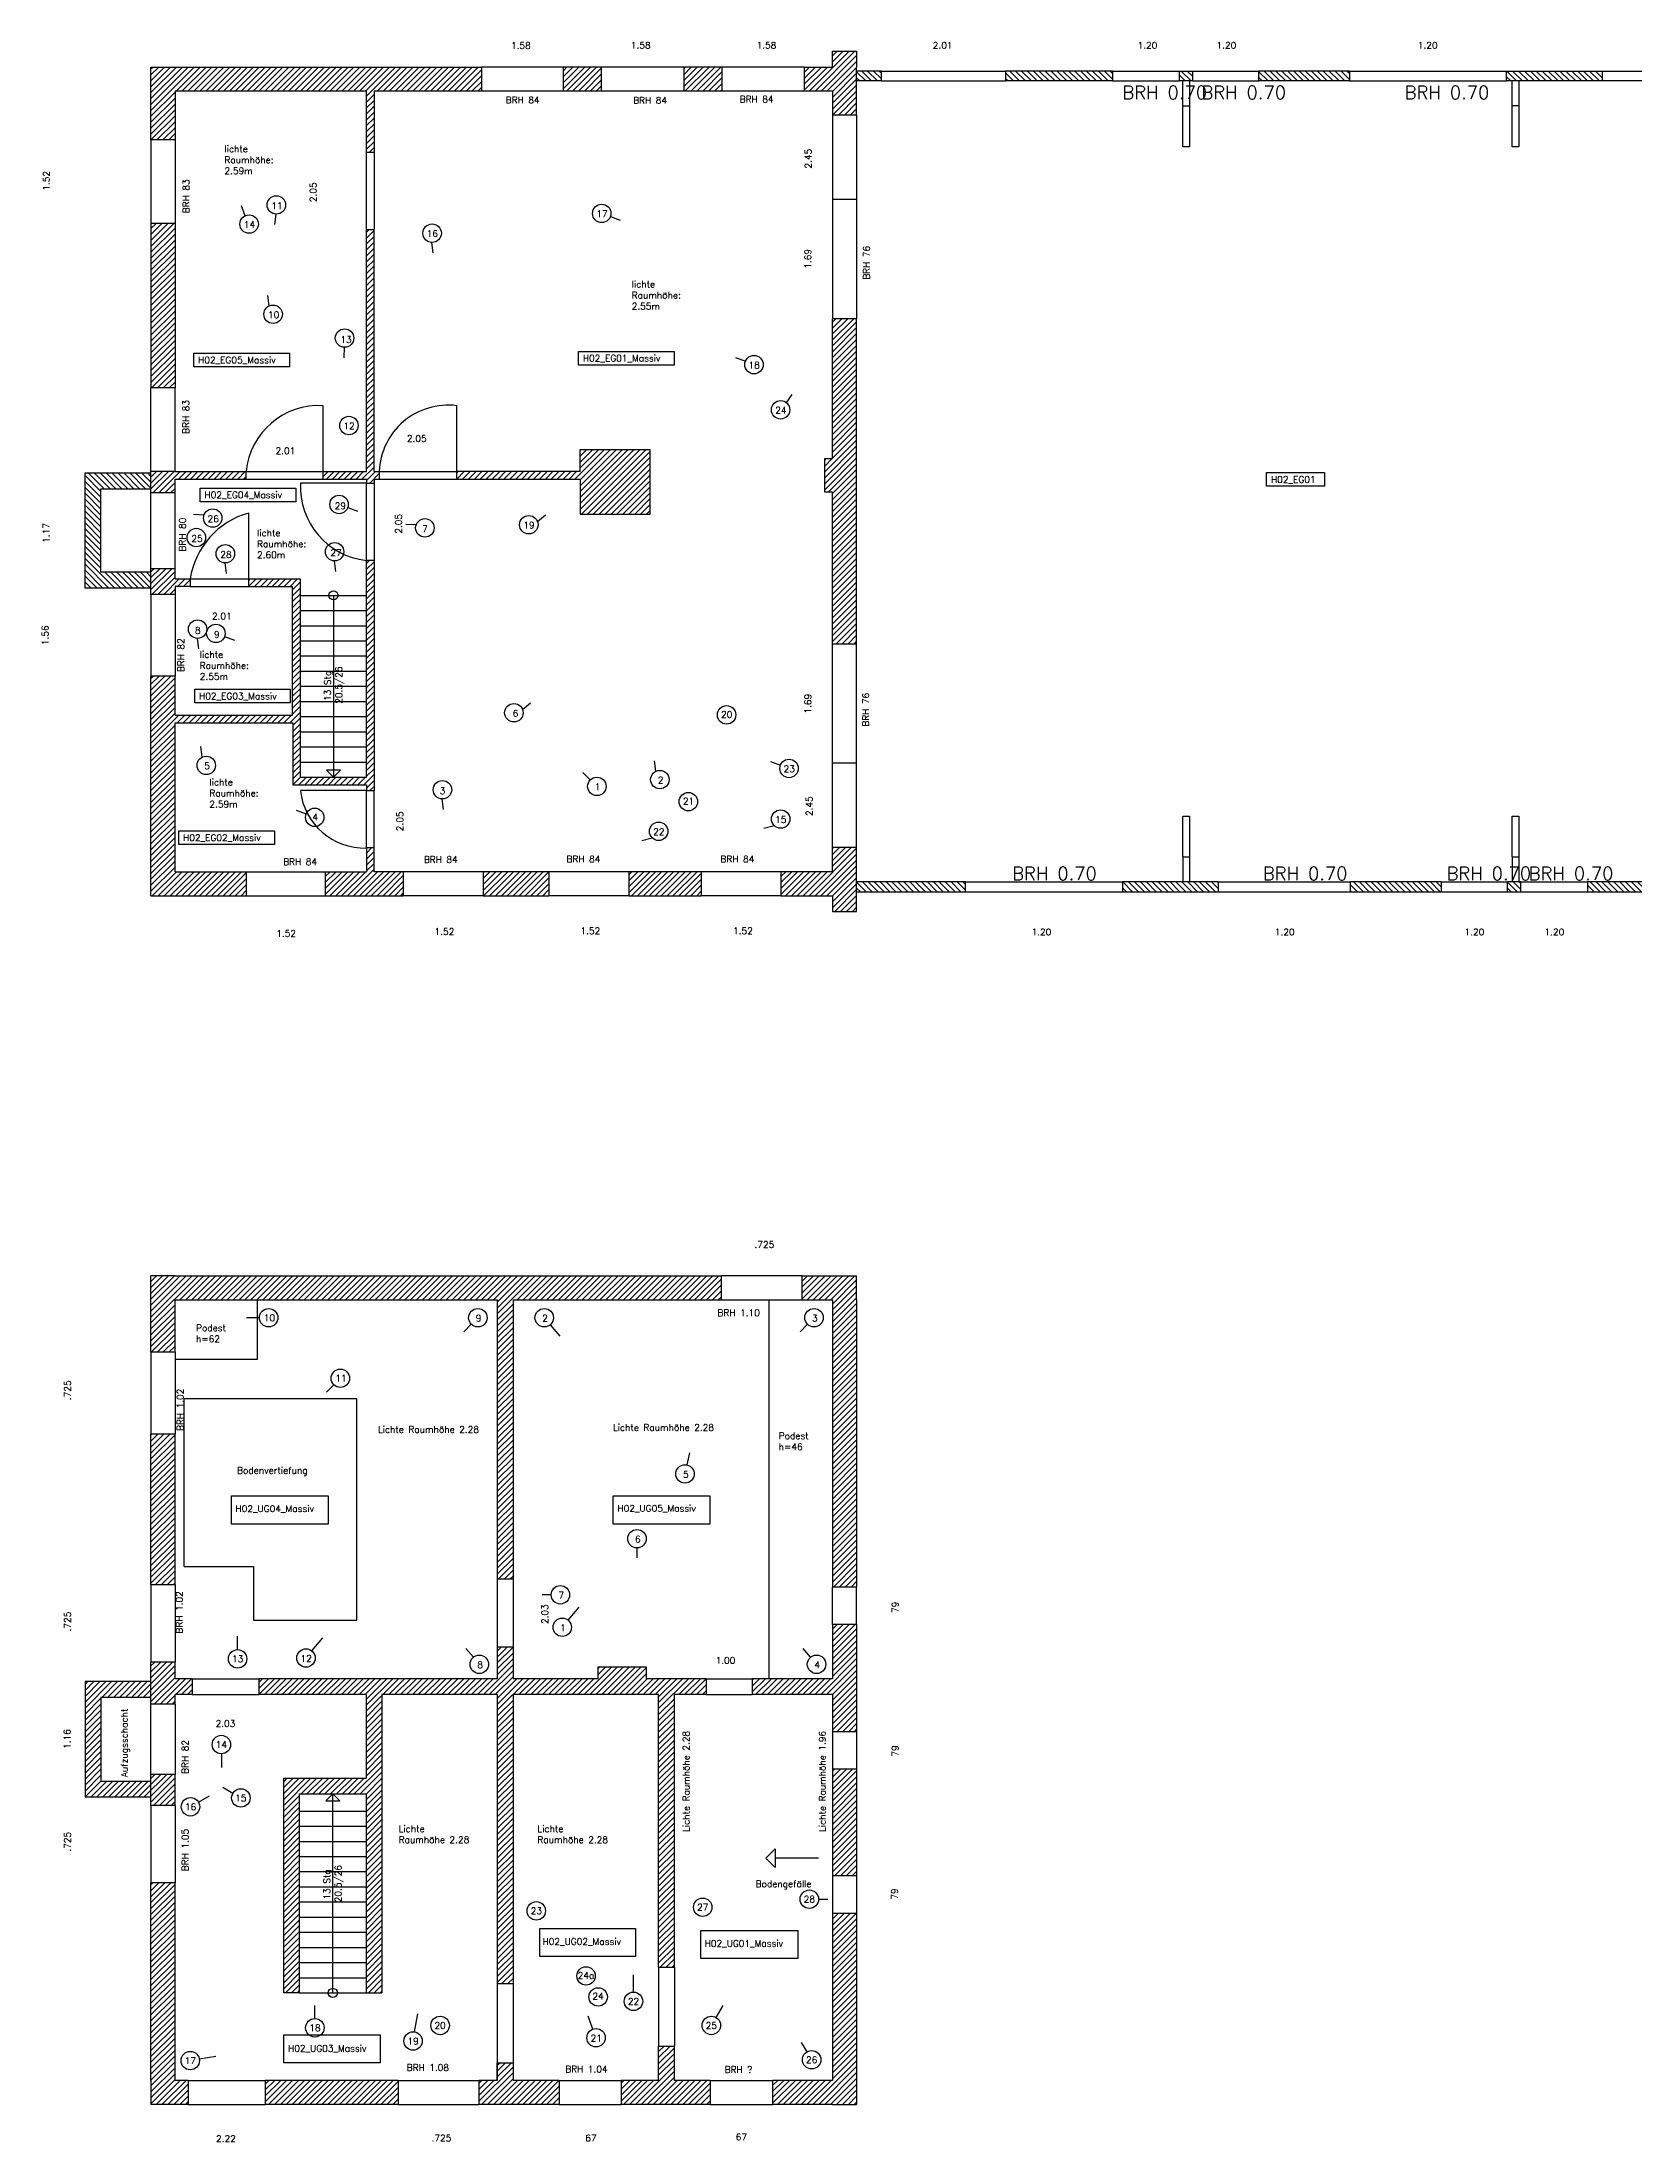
# Model space of a CAD drawing. Header units: metres. Extents: x 12.5 to 65.4, y 25.6 to 72.3.
# Drawn here: x 12.55 to 36.74, y 40.38 to 72.26 of the extents above; entities that cross this region are included whole.
import ezdxf

# ---------------------------------------------------------------- set-up
doc = ezdxf.new("R2010")
doc.units = ezdxf.units.M
doc.header["$LTSCALE"] = 0.0125
for name, color, linetype in [('A_Bemassung', 146, 'Continuous'), ('A_Beschriftung', 4, 'Continuous'), ('A_Foto', 255, 'Continuous'), ('A_Raumnummer', 252, 'Continuous'), ('Ansichtskanten', 5, 'Continuous'), ('Schnittkanten', 1, 'Continuous'), ('Schraffur', 5, 'Continuous')]:
    doc.layers.add(name, color=color, linetype=linetype)
doc.styles.add('Romans 2.0 mm', font='romans.shx', dxfattribs={"height": 2})

msp = doc.modelspace()

# ---------------------------------------------------------------- hatches: boundary and pattern name
at = {"layer": 'Schraffur'}
h = msp.add_hatch(dxfattribs=at)
h.set_pattern_fill('ANSI31', color=256, scale=0.02)
h.paths.add_polyline_path([(14.199, 62.635), (14.199, 59.3), (15.644, 59.3), (15.644, 59.665), (14.564, 59.665), (14.564, 61.925), (16.354, 61.925), (16.354, 60.985), (17.469, 60.985), (17.469, 60.895), (17.584, 60.895), (17.584, 64.39), (17.469, 64.39), (17.469, 61.1), (16.464, 61.1), (16.464, 64.11), (15.684, 64.11), (15.684, 63.995), (16.349, 63.995), (16.349, 62.04), (14.564, 62.04), (14.564, 62.635)])
h.paths.add_polyline_path([(14.199, 64.27), (14.199, 63.875), (14.564, 63.875), (14.564, 63.995), (14.794, 63.995), (14.794, 64.11), (14.564, 64.11), (14.564, 64.27)], flags=17)
h.paths.add_polyline_path([(14.199, 65.74), (14.199, 65.42), (14.564, 65.42), (14.564, 65.625), (15.644, 65.625), (15.644, 65.74), (14.564, 65.74)])
h.paths.add_polyline_path([(17.469, 69.415), (17.469, 65.74), (16.814, 65.74), (16.814, 65.625), (17.469, 65.625), (17.469, 65.565), (17.584, 65.565), (17.584, 65.625), (17.664, 65.625), (17.664, 65.74), (17.584, 65.74), (17.584, 69.415)])
h.paths.add_polyline_path([(20.714, 66.075), (20.714, 65.74), (18.839, 65.74), (18.839, 65.625), (20.714, 65.625), (20.714, 65.095), (21.774, 65.095), (21.774, 66.075)])
h.paths.add_polyline_path([(19.239, 59.665), (19.239, 59.3), (20.239, 59.3), (20.239, 59.665)])
h.paths.add_polyline_path([(16.844, 59.665), (16.844, 59.3), (18.029, 59.3), (18.029, 59.665), (17.584, 59.665), (17.584, 60.025), (17.469, 60.025), (17.469, 59.665)])
h.paths.add_polyline_path([(21.449, 59.665), (21.449, 59.3), (22.549, 59.3), (22.549, 59.665)])
h.paths.add_polyline_path([(23.759, 59.665), (23.759, 59.3), (24.544, 59.3), (24.544, 59.06), (24.909, 59.06), (24.909, 60.03), (24.544, 60.03), (24.544, 59.665)])
h.paths.add_polyline_path([(24.544, 68.06), (24.544, 65.937), (24.424, 65.937), (24.424, 65.427), (24.544, 65.427), (24.544, 63.12), (24.909, 63.12), (24.909, 68.06)])
h.paths.add_polyline_path([(24.114, 71.88), (24.114, 71.515), (24.544, 71.515), (24.544, 71.15), (24.909, 71.15), (24.909, 71.88), (24.909, 72.12), (24.544, 72.12), (24.544, 71.88)])
h.paths.add_polyline_path([(22.284, 71.88), (22.284, 71.515), (22.864, 71.515), (22.864, 71.88)])
h.paths.add_polyline_path([(20.454, 71.88), (20.454, 71.515), (21.034, 71.515), (21.034, 71.88)])
h.paths.add_polyline_path([(14.199, 71.88), (14.199, 70.775), (14.564, 70.775), (14.564, 71.515), (17.469, 71.515), (17.469, 70.585), (17.584, 70.585), (17.584, 71.515), (19.214, 71.515), (19.214, 71.88)])
h.paths.add_polyline_path([(14.199, 69.505), (14.199, 67.01), (14.564, 67.01), (14.564, 69.505)])
at = {"layer": 'Schraffur', "transparency": 33554687}
h = msp.add_hatch(dxfattribs=at)
h.set_pattern_fill('ANSI31', color=256, scale=0.02, angle=90)
h.paths.add_polyline_path([(37.749, 59.509), (35.999, 59.509), (35.999, 59.359), (37.749, 59.359)])
h.paths.add_polyline_path([(34.989, 59.509), (34.789, 59.509), (34.789, 59.359), (34.989, 59.359)])
h.paths.add_polyline_path([(33.779, 59.509), (32.404, 59.509), (32.404, 59.359), (33.779, 59.359)])
h.paths.add_polyline_path([(30.394, 59.509), (28.944, 59.509), (28.944, 59.359), (30.394, 59.359)])
h.paths.add_polyline_path([(26.559, 59.509), (24.909, 59.509), (24.909, 59.359), (26.559, 59.359)])
h.paths.add_polyline_path([(45.464, 64.624), (45.414, 64.624), (45.414, 64.499), (45.464, 64.499)])
h.paths.add_polyline_path([(45.464, 66.634), (45.414, 66.634), (45.414, 66.384), (45.464, 66.384)])
h.paths.add_polyline_path([(62.264, 66.924), (62.264, 66.924), (62.114, 66.924), (62.114, 66.784), (62.264, 66.784)])
h.paths.add_polyline_path([(47.244, 64.349), (47.094, 64.349), (47.094, 63.149), (45.094, 63.149), (45.094, 63.099), (47.094, 63.099), (47.094, 59.509), (45.844, 59.509), (45.844, 59.359), (48.494, 59.359), (48.494, 59.509), (47.244, 59.509)])
h.paths.add_polyline_path([(62.714, 59.509), (61.444, 59.509), (61.444, 64.349), (61.294, 64.349), (61.294, 59.509), (59.804, 59.509), (59.804, 59.359), (62.714, 59.359)])
h.paths.add_polyline_path([(57.544, 59.509), (56.419, 59.509), (56.419, 64.349), (56.269, 64.349), (56.269, 59.509), (54.829, 59.509), (54.829, 59.359), (57.544, 59.359)])
h.paths.add_polyline_path([(52.569, 59.509), (51.394, 59.509), (51.394, 64.349), (51.244, 64.349), (51.244, 59.509), (49.504, 59.509), (49.504, 59.359), (52.569, 59.359)])
h.paths.add_polyline_path([(43.469, 61.899), (46.209, 61.899), (46.209, 62.099), (43.469, 62.099), (43.469, 64.349), (43.469, 64.499), (43.169, 64.499), (43.169, 64.349), (43.169, 62.099), (40.429, 62.099), (40.429, 61.899), (43.169, 61.899), (43.169, 59.509), (42.159, 59.509), (42.159, 59.359), (44.719, 59.359), (44.719, 59.509), (43.469, 59.509)])
h.paths.add_polyline_path([(40.794, 59.509), (39.784, 59.509), (39.634, 59.509), (39.634, 59.359), (40.794, 59.359)])
h.paths.add_polyline_path([(25.284, 71.821), (24.909, 71.821), (24.909, 71.671), (25.284, 71.671)])
h.paths.add_polyline_path([(28.794, 71.821), (27.169, 71.821), (27.169, 71.671), (28.794, 71.671)])
h.paths.add_polyline_path([(36.224, 71.821), (34.774, 71.821), (34.774, 71.671), (36.224, 71.671)])
h.paths.add_polyline_path([(30.004, 71.821), (29.804, 71.821), (29.804, 71.671), (30.004, 71.671)])
h.paths.add_polyline_path([(39.909, 71.821), (39.784, 71.821), (39.634, 71.821), (38.609, 71.821), (38.609, 71.671), (39.634, 71.671), (39.784, 71.671), (39.909, 71.671)])
h.paths.add_polyline_path([(42.319, 71.821), (42.194, 71.821), (40.919, 71.821), (40.919, 71.671), (42.044, 71.671), (42.044, 66.784), (42.194, 66.784), (42.194, 71.671), (42.319, 71.671)])
h.paths.add_polyline_path([(44.819, 71.821), (44.694, 71.821), (43.329, 71.821), (43.329, 71.671), (44.544, 71.671), (44.544, 66.784), (44.694, 66.784), (44.694, 71.671), (44.819, 71.671)])
h.paths.add_polyline_path([(47.329, 71.821), (45.829, 71.821), (45.829, 71.671), (47.054, 71.671), (47.054, 66.784), (47.204, 66.784), (47.204, 71.671), (47.329, 71.671)])
h.paths.add_polyline_path([(49.839, 71.821), (48.339, 71.821), (48.339, 71.671), (49.564, 71.671), (49.564, 66.784), (49.714, 66.784), (49.714, 71.671), (49.839, 71.671)])
h.paths.add_polyline_path([(52.349, 71.821), (50.849, 71.821), (50.849, 71.671), (52.074, 71.671), (52.074, 66.784), (52.224, 66.784), (52.224, 71.671), (52.349, 71.671)])
h.paths.add_polyline_path([(54.859, 71.821), (53.359, 71.821), (53.359, 71.671), (54.584, 71.671), (54.584, 66.784), (54.734, 66.784), (54.734, 71.671), (54.859, 71.671)])
h.paths.add_polyline_path([(57.369, 71.821), (55.869, 71.821), (55.869, 71.671), (57.094, 71.671), (57.094, 66.784), (57.244, 66.784), (57.244, 71.671), (57.369, 71.671)])
h.paths.add_polyline_path([(59.879, 71.821), (58.379, 71.821), (58.379, 71.671), (59.604, 71.671), (59.604, 66.784), (59.754, 66.784), (59.754, 71.671), (59.879, 71.671)])
h.paths.add_polyline_path([(62.389, 71.821), (60.889, 71.821), (60.889, 71.671), (62.114, 71.671), (62.114, 67.809), (62.264, 67.809), (62.264, 71.671), (62.389, 71.671)])
h.paths.add_polyline_path([(64.874, 71.821), (63.399, 71.821), (63.399, 71.671), (64.724, 71.671), (64.724, 66.784), (64.724, 66.634), (64.724, 66.509), (64.874, 66.509), (64.874, 66.634)])
h.paths.add_polyline_path([(32.389, 71.821), (31.014, 71.821), (31.014, 71.671), (32.389, 71.671)])
h.paths.add_polyline_path([(64.874, 60.674), (64.724, 60.674), (64.724, 59.509), (63.724, 59.509), (63.724, 59.359), (64.874, 59.359)])
h.paths.add_polyline_path([(64.724, 61.684), (64.874, 61.684), (64.874, 64.624), (64.724, 64.624)])
at = {"layer": 'Schraffur'}
h = msp.add_hatch(dxfattribs=at)
h.set_pattern_fill('ANSI31', color=256, scale=0.02, angle=90)
h.set_pattern_definition([(135, (63.96752, 11.31813), (-0.04490128, -0.04490128), [])])
h.paths.add_polyline_path([(13.199, 65.72), (13.199, 63.97), (14.199, 63.97), (14.199, 64.21), (13.439, 64.21), (13.439, 65.48), (14.199, 65.48), (14.199, 65.72)])
h = msp.add_hatch(dxfattribs=at)
h.set_pattern_fill('ANSI31', color=256, scale=0.02)
h.paths.add_polyline_path([(22.859, 53.528), (14.564, 53.528), (14.199, 53.528), (14.199, 53.163), (14.199, 52.368), (14.564, 52.368), (14.564, 53.163), (22.859, 53.163)])
h.paths.add_polyline_path([(19.694, 53.163), (19.454, 53.163), (19.454, 48.923), (19.694, 48.923)], flags=17)
h.paths.add_polyline_path([(14.564, 51.123), (14.199, 51.123), (14.199, 48.838), (14.564, 48.838)])
h.paths.add_polyline_path([(14.824, 47.413), (14.564, 47.413), (14.564, 47.663), (14.199, 47.663), (14.199, 47.028), (14.564, 47.028), (14.564, 47.173), (14.824, 47.173)])
h.paths.add_polyline_path([(14.199, 47.368), (13.199, 47.368), (13.199, 45.618), (14.199, 45.618), (14.199, 45.858), (13.439, 45.858), (13.439, 47.128), (14.199, 47.128)])
h.paths.add_polyline_path([(14.564, 45.958), (14.199, 45.958), (14.199, 45.488), (14.564, 45.488)])
h.paths.add_polyline_path([(14.564, 44.313), (14.199, 44.313), (14.199, 41.313), (14.199, 40.948), (14.564, 40.948), (14.764, 40.948), (14.764, 41.313), (14.564, 41.313)])
h.paths.add_polyline_path([(16.454, 45.663), (17.464, 45.663), (17.464, 45.903), (16.214, 45.903), (16.214, 42.643), (16.454, 42.643)])
h.paths.add_polyline_path([(17.704, 47.173), (17.464, 47.173), (17.464, 42.643), (17.704, 42.643)])
h.paths.add_polyline_path([(19.694, 47.173), (19.454, 47.173), (19.454, 42.783), (19.694, 42.783)])
h.paths.add_polyline_path([(22.144, 47.173), (21.904, 47.173), (21.904, 43.033), (22.144, 43.033)])
h.paths.add_polyline_path([(22.144, 41.833), (21.904, 41.833), (21.904, 41.313), (22.144, 41.313)])
h.paths.add_polyline_path([(19.694, 41.583), (19.454, 41.583), (19.454, 41.313), (19.694, 41.313)])
h.paths.add_polyline_path([(17.949, 41.313), (15.934, 41.313), (15.934, 40.948), (17.949, 40.948)])
h.paths.add_polyline_path([(20.394, 41.313), (19.174, 41.313), (19.174, 40.948), (20.394, 40.948)])
h.paths.add_polyline_path([(22.684, 41.313), (21.334, 41.313), (21.334, 40.948), (22.684, 40.948)])
h.paths.add_polyline_path([(24.909, 41.313), (24.909, 43.853), (24.544, 43.853), (24.544, 41.313), (23.634, 41.313), (23.634, 40.948), (24.544, 40.948), (24.909, 40.948)])
h.paths.add_polyline_path([(24.909, 46.043), (24.544, 46.043), (24.544, 44.423), (24.909, 44.423)])
h.paths.add_polyline_path([(24.544, 48.803), (24.909, 48.803), (24.909, 53.528), (24.084, 53.528), (24.084, 53.163), (24.544, 53.163)])
h.paths.add_polyline_path([(22.624, 47.173), (22.624, 47.413), (21.714, 47.413), (21.714, 47.593), (20.984, 47.593), (20.984, 47.413), (19.694, 47.413), (19.694, 47.893), (19.454, 47.893), (19.454, 47.413), (15.834, 47.413), (15.834, 47.173)])
h.paths.add_polyline_path([(23.324, 47.413), (23.324, 47.173), (24.544, 47.173), (24.544, 46.613), (24.909, 46.613), (24.909, 48.233), (24.544, 48.233), (24.544, 47.413)])

# ---------------------------------------------------------------- linework, layer by layer
at = {"layer": 'A_Bemassung', "transparency": 33554687}
for p, q in [((16.969, 63.86), (16.969, 61.1)), ((16.969, 61.1), (16.862, 61.206)), ((17.075, 61.206), (16.862, 61.206)), ((16.969, 61.1), (17.075, 61.206)), ((16.959, 45.663), (16.852, 45.557)), ((16.959, 42.643), (16.959, 45.663)), ((16.959, 45.663), (17.065, 45.557)), ((16.852, 45.557), (17.065, 45.557))]:
    msp.add_line(p, q, dxfattribs=at)
for centre in [(16.969, 63.86), (16.959, 42.643)]:
    msp.add_circle(centre, 0.0689, dxfattribs=at)
at = {"layer": 'A_Beschriftung'}
for p, q in [((23.531, 44.687), (23.672, 44.829)), ((23.531, 44.687), (23.672, 44.546)), ((23.672, 44.829), (23.672, 44.546)), ((24.331, 44.687), (23.672, 44.687))]:
    msp.add_line(p, q, dxfattribs=at)
at = {"layer": 'A_Foto', "transparency": 33554687}
for p, q in [((15.627, 69.622), (15.573, 69.773)), ((16.094, 69.647), (16.072, 69.489)), ((21.171, 69.612), (21.322, 69.556)), ((18.458, 69.218), (18.479, 69.059)), ((15.992, 68.254), (15.971, 68.413)), ((17.129, 67.626), (17.128, 67.466)), ((23.071, 67.47), (23.221, 67.414)), ((23.837, 66.779), (23.93, 66.909)), ((14.847, 65.093), (15.007, 65.085)), ((17.185, 65.193), (17.335, 65.137)), ((20.063, 64.983), (20.187, 65.085)), ((18.065, 64.943), (18.225, 64.935)), ((15.32, 64.352), (15.34, 64.193)), ((16.978, 64.383), (16.999, 64.224)), ((14.898, 63.206), (14.919, 63.047)), ((15.315, 63.235), (15.466, 63.179)), ((19.837, 62.129), (19.96, 62.231)), ((14.976, 61.404), (14.956, 61.563)), ((21.861, 61.189), (21.84, 61.348)), ((23.602, 61.338), (23.752, 61.283)), ((20.754, 61.172), (20.867, 61.059)), ((16.404, 60.597), (16.555, 60.541)), ((18.615, 60.769), (18.635, 60.61)), ((23.502, 60.324), (23.657, 60.365)), ((21.651, 60.138), (21.805, 60.179)), ((15.845, 52.893), (15.65, 52.893)), ((19.061, 52.795), (18.948, 52.681)), ((20.257, 52.786), (20.404, 52.612)), ((24.164, 52.795), (24.05, 52.681)), ((16.974, 51.876), (16.861, 51.762)), ((22.336, 50.658), (22.377, 50.84)), ((21.575, 49.399), (21.575, 49.246)), ((20.273, 48.686), (20.138, 48.686)), ((20.531, 48.3), (20.696, 48.497)), ((15.514, 47.854), (15.514, 48.056)), ((16.642, 47.834), (16.807, 48.031)), ((19.092, 47.738), (18.979, 47.873)), ((24.21, 47.738), (24.097, 47.873)), ((15.269, 46.273), (15.269, 46.066)), ((14.92, 45.537), (15.089, 45.635)), ((15.444, 45.671), (15.288, 45.761)), ((24.331, 44.065), (24.473, 44.065)), ((21.522, 42.654), (21.522, 42.919)), ((16.686, 42.252), (16.686, 42.453)), ((22.776, 42.268), (22.882, 42.451)), ((18.201, 42.049), (18.25, 42.324)), ((20.906, 42.093), (20.834, 42.29)), ((24.156, 41.748), (24.074, 41.89)), ((14.932, 41.639), (15.183, 41.684))]:
    msp.add_line(p, q, dxfattribs=at)
for centre in [(16.102, 69.788), (15.689, 69.497), (21.04, 69.659), (18.466, 69.359), (16.053, 68.128), (17.137, 67.766), (23.351, 67.363), (23.755, 66.677), (17.203, 66.439), (17.054, 65.24), (15.137, 65.034), (19.933, 64.932), (14.888, 64.738), (18.356, 64.885), (15.328, 64.492), (16.986, 64.523), (14.907, 63.347), (15.184, 63.282), (19.707, 62.078), (22.935, 62.046), (15.038, 61.279), (23.883, 61.232), (18.623, 60.909), (20.966, 60.96), (21.922, 61.063), (16.685, 60.49), (22.355, 60.728), (23.756, 60.464), (21.904, 60.278), (15.985, 52.893), (19.16, 52.893), (20.167, 52.893), (24.262, 52.893), (17.073, 51.974), (22.304, 50.522), (21.575, 49.538), (20.413, 48.686), (20.441, 48.193), (15.514, 47.714), (16.552, 47.727), (19.182, 47.631), (24.3, 47.631), (15.268, 46.413), (14.799, 45.468), (15.563, 45.602), (20.047, 43.888), (22.573, 43.943), (24.191, 44.065), (20.802, 42.9), (20.986, 42.581), (21.522, 42.514), (16.686, 42.112), (18.588, 42.148), (20.954, 41.961), (22.704, 42.148), (18.177, 41.912), (14.795, 41.615), (24.226, 41.627)]:
    msp.add_circle(centre, 0.14, dxfattribs=at)
at = {"layer": 'A_Raumnummer'}
for points in [[(14.848, 67.537), (16.3, 67.537), (16.3, 67.33), (14.848, 67.33)], [(20.688, 67.565), (22.139, 67.565), (22.139, 67.357), (20.688, 67.357)], [(31.131, 65.723), (32.009, 65.723), (32.009, 65.516), (31.131, 65.516)], [(14.946, 65.488), (16.397, 65.488), (16.397, 65.281), (14.946, 65.281)], [(14.863, 62.434), (16.314, 62.434), (16.314, 62.227), (14.863, 62.227)], [(14.621, 60.285), (16.072, 60.285), (16.072, 60.078), (14.621, 60.078)], [(15.422, 50.187), (16.887, 50.187), (16.887, 49.761), (15.422, 49.761)], [(21.216, 50.187), (22.681, 50.187), (22.681, 49.761), (21.216, 49.761)], [(20.1, 43.62), (21.553, 43.62), (21.553, 43.195), (20.1, 43.195)], [(22.546, 43.591), (24.015, 43.591), (24.015, 43.166), (22.546, 43.166)], [(16.218, 42.004), (17.678, 42.004), (17.678, 41.579), (16.218, 41.579)]]:
    msp.add_lwpolyline(points, close=True, dxfattribs=at)
at = {"layer": 'Ansichtskanten'}
for p, q in [((20.454, 71.88), (19.214, 71.88)), ((22.284, 71.88), (21.034, 71.88)), ((24.114, 71.88), (22.864, 71.88)), ((25.284, 71.821), (27.169, 71.821)), ((28.794, 71.821), (29.804, 71.821)), ((30.004, 71.821), (31.014, 71.821)), ((32.389, 71.821), (34.774, 71.821)), ((36.224, 71.821), (38.609, 71.821)), ((20.454, 71.515), (19.214, 71.515)), ((22.284, 71.515), (21.034, 71.515)), ((24.114, 71.515), (22.864, 71.515)), ((25.284, 71.671), (27.169, 71.671)), ((28.794, 71.671), (29.804, 71.671)), ((30.004, 71.671), (31.014, 71.671)), ((32.389, 71.671), (34.774, 71.671)), ((38.609, 71.671), (36.224, 71.671)), ((24.544, 71.15), (24.544, 69.87)), ((24.909, 71.15), (24.909, 69.87)), ((14.199, 70.775), (14.199, 69.505)), ((14.564, 70.775), (14.564, 69.505)), ((17.469, 69.415), (17.469, 70.585)), ((17.584, 70.585), (17.584, 69.415)), ((24.544, 69.87), (24.544, 68.06)), ((24.909, 69.87), (24.544, 69.87)), ((24.909, 69.87), (24.909, 68.06)), ((14.199, 65.74), (14.199, 67.01)), ((14.564, 65.74), (14.564, 67.01)), ((16.814, 65.74), (16.814, 66.74)), ((18.839, 65.74), (18.839, 66.74)), ((15.644, 65.74), (16.814, 65.74)), ((17.664, 65.74), (18.839, 65.74)), ((14.564, 64.27), (14.564, 65.42)), ((15.644, 65.625), (16.814, 65.625)), ((17.469, 65.565), (16.469, 65.565)), ((17.469, 64.39), (17.469, 65.565)), ((17.584, 65.565), (17.584, 64.39)), ((17.664, 65.625), (18.839, 65.625)), ((15.684, 64.11), (15.684, 65.11)), ((14.794, 64.11), (15.684, 64.11)), ((14.199, 63.875), (14.199, 62.635)), ((14.564, 63.875), (14.564, 62.635)), ((14.794, 63.995), (15.684, 63.995)), ((16.464, 63.86), (17.474, 63.86)), ((16.464, 63.63), (17.474, 63.63)), ((16.464, 63.4), (17.474, 63.4)), ((16.464, 63.17), (17.474, 63.17)), ((16.464, 62.94), (17.474, 62.94)), ((24.544, 61.31), (24.544, 63.12)), ((24.909, 61.31), (24.909, 63.12)), ((16.464, 62.71), (17.474, 62.71)), ((16.464, 62.48), (17.474, 62.48)), ((16.464, 62.25), (17.474, 62.25)), ((16.464, 62.02), (17.474, 62.02)), ((16.464, 61.79), (17.474, 61.79)), ((16.464, 61.56), (17.474, 61.56)), ((16.464, 61.33), (17.474, 61.33)), ((24.544, 60.03), (24.544, 61.31)), ((24.909, 61.31), (24.544, 61.31)), ((24.909, 60.03), (24.909, 61.31)), ((17.469, 60.895), (16.469, 60.895)), ((17.469, 60.025), (17.469, 60.895)), ((17.584, 60.025), (17.584, 60.895)), ((15.644, 59.665), (16.844, 59.665)), ((19.239, 59.665), (18.029, 59.665)), ((21.449, 59.665), (20.239, 59.665)), ((23.759, 59.665), (22.549, 59.665)), ((26.559, 59.509), (28.944, 59.509)), ((26.559, 59.359), (28.944, 59.359)), ((30.394, 59.509), (32.404, 59.509)), ((30.394, 59.359), (32.404, 59.359)), ((33.779, 59.509), (34.789, 59.509)), ((33.779, 59.359), (34.789, 59.359)), ((34.989, 59.509), (35.999, 59.509)), ((34.989, 59.359), (35.999, 59.359)), ((15.644, 59.3), (16.844, 59.3)), ((19.239, 59.3), (18.029, 59.3)), ((21.449, 59.3), (20.239, 59.3)), ((23.759, 59.3), (22.549, 59.3)), ((24.084, 53.528), (22.859, 53.528)), ((15.814, 52.263), (15.814, 53.163)), ((22.859, 53.163), (24.084, 53.163)), ((23.574, 53.163), (23.574, 47.413)), ((14.199, 52.368), (14.199, 51.123)), ((14.564, 52.368), (14.564, 51.123)), ((14.564, 52.263), (15.814, 52.263)), ((17.324, 51.663), (14.704, 51.663)), ((17.324, 48.303), (17.324, 51.663)), ((14.704, 49.118), (15.754, 49.118)), ((15.754, 49.118), (15.754, 48.303)), ((14.199, 48.838), (14.199, 47.663)), ((14.564, 48.838), (14.564, 47.663)), ((19.454, 48.923), (19.454, 47.893)), ((19.694, 48.923), (19.694, 47.893)), ((15.754, 48.303), (17.324, 48.303)), ((14.824, 47.413), (15.834, 47.413)), ((14.564, 47.028), (14.564, 45.958)), ((14.824, 47.173), (15.834, 47.173)), ((24.544, 46.613), (24.544, 46.043)), ((24.909, 46.613), (24.909, 46.043)), ((14.199, 45.488), (14.199, 44.313)), ((14.564, 45.488), (14.564, 44.313)), ((16.454, 45.403), (17.464, 45.403)), ((16.454, 45.173), (17.464, 45.173)), ((16.454, 44.943), (17.464, 44.943)), ((16.454, 44.713), (17.464, 44.713)), ((16.454, 44.483), (17.464, 44.483)), ((24.544, 44.423), (24.544, 43.853)), ((24.909, 44.423), (24.909, 43.853)), ((16.454, 44.253), (17.464, 44.253)), ((16.454, 44.023), (17.464, 44.023)), ((16.454, 43.793), (17.464, 43.793)), ((16.454, 43.563), (17.464, 43.563)), ((16.454, 43.333), (17.464, 43.333)), ((16.454, 43.103), (17.464, 43.103)), ((16.454, 42.873), (17.464, 42.873)), ((19.454, 42.783), (19.454, 41.583)), ((19.694, 42.783), (19.694, 41.583)), ((21.904, 43.033), (21.904, 41.833)), ((22.144, 43.033), (22.144, 41.833)), ((16.454, 42.643), (17.464, 42.643)), ((14.764, 41.313), (15.934, 41.313)), ((17.949, 41.313), (19.174, 41.313)), ((20.394, 41.313), (21.334, 41.313)), ((22.684, 41.313), (23.634, 41.313)), ((14.764, 40.948), (15.934, 40.948)), ((17.949, 40.948), (19.174, 40.948)), ((20.394, 40.948), (21.334, 40.948)), ((22.684, 40.948), (23.634, 40.948))]:
    msp.add_line(p, q, dxfattribs=at)
at = {"layer": 'Ansichtskanten', "transparency": 33554687}
for p, q in [((29.859, 70.671), (29.859, 71.291)), ((29.959, 71.291), (29.959, 70.671)), ((34.859, 70.671), (34.859, 71.291)), ((34.959, 71.291), (34.959, 70.671)), ((29.959, 70.671), (29.859, 70.671)), ((34.959, 70.671), (34.859, 70.671)), ((29.859, 59.889), (29.859, 60.509)), ((29.859, 60.509), (29.959, 60.509)), ((29.959, 60.509), (29.959, 59.889)), ((34.859, 59.889), (34.859, 60.509)), ((34.859, 60.509), (34.959, 60.509)), ((34.959, 60.509), (34.959, 59.889)), ((14.704, 49.118), (14.704, 51.663)), ((24.544, 48.233), (24.544, 48.803)), ((24.909, 48.233), (24.909, 48.803)), ((22.624, 47.413), (23.324, 47.413)), ((22.624, 47.173), (23.324, 47.173))]:
    msp.add_line(p, q, dxfattribs=at)
at = {"layer": 'Ansichtskanten'}
for centre, radius, start, end in [((16.744, 65.637), 1.105, 86.4031, 174.638), ((18.709, 65.702), 1.046, 82.8655, 177.9343), ((17.592, 65.508), 1.125, 177.1109, 263.6889), ((16.012, 63.922), 1.233, 105.4471, 171.2148), ((17.44, 61.002), 0.978, 186.3104, 271.6431)]:
    msp.add_arc(centre, radius, start, end, dxfattribs=at)
at = {"layer": 'Schnittkanten', "transparency": 33554687}
for p, q in [((24.544, 71.88), (24.544, 72.12)), ((24.544, 72.12), (24.909, 72.12)), ((24.909, 72.12), (24.909, 71.88)), ((24.909, 71.821), (24.909, 71.88)), ((29.804, 71.821), (30.004, 71.821)), ((34.774, 71.821), (36.224, 71.821)), ((25.284, 71.671), (24.909, 71.671)), ((29.859, 71.291), (29.859, 71.671)), ((29.959, 71.671), (29.959, 71.291)), ((34.859, 71.291), (34.859, 71.671)), ((34.959, 71.671), (34.959, 71.291)), ((29.859, 71.291), (29.959, 71.291)), ((34.959, 71.291), (34.859, 71.291)), ((29.859, 59.889), (29.859, 59.509)), ((29.859, 59.889), (29.959, 59.889)), ((29.959, 59.889), (29.959, 59.509)), ((34.859, 59.889), (34.859, 59.509)), ((34.859, 59.889), (34.959, 59.889)), ((34.959, 59.889), (34.959, 59.509)), ((24.544, 59.3), (24.544, 59.06)), ((24.544, 59.06), (24.909, 59.06)), ((24.909, 59.06), (24.909, 59.3)), ((24.909, 48.803), (24.544, 48.803)), ((24.909, 48.233), (24.544, 48.233)), ((22.624, 47.413), (22.624, 47.173)), ((23.324, 47.413), (23.324, 47.173))]:
    msp.add_line(p, q, dxfattribs=at)
at = {"layer": 'Schnittkanten'}
for p, q in [((14.199, 71.88), (19.214, 71.88)), ((14.199, 70.775), (14.199, 71.88)), ((19.214, 71.88), (19.214, 71.515)), ((21.034, 71.88), (20.454, 71.88)), ((20.454, 71.88), (20.454, 71.515)), ((21.034, 71.88), (21.034, 71.515)), ((22.864, 71.88), (22.284, 71.88)), ((22.284, 71.88), (22.284, 71.515)), ((22.864, 71.88), (22.864, 71.515)), ((24.114, 71.88), (24.114, 71.515)), ((24.114, 71.88), (24.544, 71.88)), ((24.909, 71.15), (24.909, 71.88)), ((25.284, 71.821), (24.909, 71.821)), ((25.284, 71.671), (25.284, 71.821)), ((28.794, 71.821), (27.169, 71.821)), ((27.169, 71.821), (27.169, 71.671)), ((28.794, 71.821), (28.794, 71.671)), ((29.804, 71.821), (29.804, 71.671)), ((30.004, 71.821), (30.004, 71.671)), ((32.389, 71.821), (31.014, 71.821)), ((31.014, 71.671), (31.014, 71.821)), ((32.389, 71.821), (32.389, 71.671)), ((34.774, 71.671), (34.774, 71.821)), ((36.224, 71.821), (36.224, 71.671)), ((17.469, 71.515), (14.564, 71.515)), ((14.564, 71.515), (14.564, 70.775)), ((17.469, 70.585), (17.469, 71.515)), ((17.584, 71.515), (17.584, 70.585)), ((19.214, 71.515), (17.584, 71.515)), ((21.034, 71.515), (20.454, 71.515)), ((22.864, 71.515), (22.284, 71.515)), ((24.544, 71.515), (24.114, 71.515)), ((24.544, 71.515), (24.544, 71.15)), ((28.794, 71.671), (27.169, 71.671)), ((30.004, 71.671), (29.804, 71.671)), ((32.389, 71.671), (31.014, 71.671)), ((36.224, 71.671), (34.774, 71.671)), ((24.909, 71.15), (24.544, 71.15)), ((14.564, 70.775), (14.199, 70.775)), ((17.584, 70.585), (17.469, 70.585)), ((14.199, 69.505), (14.199, 67.01)), ((14.564, 69.505), (14.199, 69.505)), ((14.564, 69.505), (14.564, 67.01)), ((17.469, 65.74), (17.469, 69.415)), ((17.469, 69.415), (17.584, 69.415)), ((17.584, 65.74), (17.584, 69.415)), ((24.544, 65.937), (24.544, 68.06)), ((24.909, 68.06), (24.544, 68.06)), ((24.909, 63.12), (24.909, 68.06)), ((14.564, 67.01), (14.199, 67.01)), ((20.714, 65.74), (20.714, 66.075)), ((20.714, 66.075), (21.774, 66.075)), ((21.774, 65.095), (21.774, 66.075)), ((13.199, 63.97), (13.199, 65.72)), ((13.199, 65.72), (14.199, 65.72)), ((14.564, 65.74), (14.199, 65.74)), ((14.199, 63.875), (14.199, 65.74)), ((14.564, 65.74), (15.644, 65.74)), ((15.644, 65.625), (15.644, 65.74)), ((16.814, 65.74), (17.469, 65.74)), ((16.814, 65.625), (16.814, 65.74)), ((17.584, 65.74), (17.664, 65.74)), ((17.664, 65.74), (17.664, 65.625)), ((20.714, 65.74), (18.839, 65.74)), ((18.839, 65.625), (18.839, 65.74)), ((24.424, 65.427), (24.424, 65.937)), ((24.424, 65.937), (24.544, 65.937)), ((13.439, 64.21), (13.439, 65.48)), ((13.439, 65.48), (14.199, 65.48)), ((14.199, 65.42), (14.564, 65.42)), ((14.564, 65.625), (15.644, 65.625)), ((14.564, 65.42), (14.564, 65.625)), ((16.814, 65.625), (17.469, 65.625)), ((17.469, 65.625), (17.469, 65.565)), ((17.469, 65.565), (17.584, 65.565)), ((17.584, 65.625), (17.584, 65.565)), ((17.584, 65.625), (17.664, 65.625)), ((18.839, 65.625), (20.714, 65.625)), ((20.714, 65.625), (20.714, 65.095)), ((24.544, 65.427), (24.424, 65.427)), ((24.544, 63.12), (24.544, 65.427)), ((20.714, 65.095), (21.774, 65.095)), ((14.199, 64.21), (13.439, 64.21)), ((14.199, 64.27), (14.564, 64.27)), ((14.564, 64.11), (14.564, 64.27)), ((14.564, 64.11), (14.794, 64.11)), ((14.794, 64.11), (14.794, 63.995)), ((15.684, 63.995), (15.684, 64.11)), ((15.684, 64.11), (16.464, 64.11)), ((16.464, 64.11), (16.464, 61.1)), ((17.469, 61.1), (17.469, 64.39)), ((17.584, 64.39), (17.469, 64.39)), ((17.584, 64.39), (17.584, 60.895)), ((14.199, 63.97), (13.199, 63.97)), ((14.564, 63.875), (14.199, 63.875)), ((14.794, 63.995), (14.564, 63.995)), ((14.564, 63.995), (14.564, 63.875)), ((15.684, 63.995), (16.349, 63.995)), ((16.349, 62.04), (16.349, 63.995)), ((24.909, 63.12), (24.544, 63.12)), ((14.564, 62.635), (14.199, 62.635)), ((14.199, 59.3), (14.199, 62.635)), ((14.564, 62.04), (14.564, 62.635)), ((14.564, 62.04), (16.349, 62.04)), ((14.564, 59.665), (14.564, 61.925)), ((14.564, 61.925), (16.354, 61.925)), ((16.354, 61.925), (16.354, 60.985)), ((16.354, 60.985), (17.469, 60.985)), ((16.464, 61.1), (17.469, 61.1)), ((17.469, 60.985), (17.469, 60.895)), ((17.469, 60.895), (17.584, 60.895)), ((17.584, 60.025), (17.469, 60.025)), ((17.469, 60.025), (17.469, 59.665)), ((17.584, 59.665), (17.584, 60.025)), ((24.544, 59.665), (24.544, 60.03)), ((24.909, 60.03), (24.544, 60.03)), ((24.909, 59.3), (24.909, 60.03)), ((14.564, 59.665), (15.644, 59.665)), ((15.644, 59.665), (15.644, 59.3)), ((16.844, 59.665), (17.469, 59.665)), ((16.844, 59.665), (16.844, 59.3)), ((18.029, 59.665), (17.584, 59.665)), ((18.029, 59.665), (18.029, 59.3)), ((20.239, 59.665), (19.239, 59.665)), ((19.239, 59.665), (19.239, 59.3)), ((20.239, 59.665), (20.239, 59.3)), ((22.549, 59.665), (21.449, 59.665)), ((21.449, 59.665), (21.449, 59.3)), ((22.549, 59.665), (22.549, 59.3)), ((24.544, 59.665), (23.759, 59.665)), ((23.759, 59.665), (23.759, 59.3)), ((26.559, 59.509), (24.909, 59.509)), ((24.909, 59.359), (26.559, 59.359)), ((26.559, 59.359), (26.559, 59.509)), ((30.394, 59.509), (28.944, 59.509)), ((28.944, 59.509), (28.944, 59.359)), ((28.944, 59.359), (30.394, 59.359)), ((30.394, 59.509), (30.394, 59.359)), ((33.779, 59.509), (32.404, 59.509)), ((32.404, 59.359), (32.404, 59.509)), ((32.404, 59.359), (33.779, 59.359)), ((33.779, 59.509), (33.779, 59.359)), ((34.989, 59.509), (34.789, 59.509)), ((34.789, 59.359), (34.789, 59.509)), ((34.789, 59.359), (34.989, 59.359)), ((34.989, 59.359), (34.989, 59.509)), ((37.749, 59.509), (35.999, 59.509)), ((35.999, 59.509), (35.999, 59.359)), ((35.999, 59.359), (37.749, 59.359)), ((14.199, 59.3), (15.644, 59.3)), ((16.844, 59.3), (18.029, 59.3)), ((19.239, 59.3), (20.239, 59.3)), ((21.449, 59.3), (22.549, 59.3)), ((23.759, 59.3), (24.544, 59.3)), ((14.564, 53.528), (14.199, 53.528)), ((14.199, 53.163), (14.199, 53.528)), ((14.564, 53.528), (22.859, 53.528)), ((22.859, 53.163), (22.859, 53.528)), ((24.084, 53.163), (24.084, 53.528)), ((24.084, 53.528), (24.544, 53.528)), ((24.544, 53.528), (24.909, 53.528)), ((24.909, 53.163), (24.909, 53.528)), ((14.199, 52.368), (14.199, 53.163)), ((14.564, 53.163), (19.454, 53.163)), ((14.564, 52.368), (14.564, 53.163)), ((19.454, 53.163), (19.454, 48.923)), ((19.694, 53.163), (19.694, 48.923)), ((19.694, 53.163), (22.859, 53.163)), ((24.084, 53.163), (24.544, 53.163)), ((24.544, 53.163), (24.544, 48.803)), ((24.909, 53.163), (24.909, 48.803)), ((14.564, 52.368), (14.199, 52.368)), ((14.564, 51.123), (14.199, 51.123)), ((14.199, 48.838), (14.199, 51.123)), ((14.564, 48.838), (14.564, 51.123)), ((14.564, 48.838), (14.199, 48.838)), ((19.694, 48.923), (19.454, 48.923)), ((24.544, 48.233), (24.544, 47.413)), ((24.909, 48.233), (24.909, 46.613)), ((19.694, 47.893), (19.454, 47.893)), ((19.454, 47.893), (19.454, 47.413)), ((19.694, 47.893), (19.694, 47.413)), ((14.564, 47.663), (14.199, 47.663)), ((14.199, 45.488), (14.199, 47.663)), ((14.564, 47.413), (14.564, 47.663)), ((20.984, 47.413), (20.984, 47.593)), ((20.984, 47.593), (21.714, 47.593)), ((21.714, 47.593), (21.714, 47.413)), ((14.199, 47.368), (13.199, 47.368)), ((13.199, 47.368), (13.199, 45.618)), ((14.824, 47.413), (14.564, 47.413)), ((14.824, 47.413), (14.824, 47.173)), ((15.834, 47.413), (15.834, 47.173)), ((19.454, 47.413), (15.834, 47.413)), ((20.984, 47.413), (19.694, 47.413)), ((22.624, 47.413), (21.714, 47.413)), ((24.544, 47.413), (23.324, 47.413)), ((14.199, 47.128), (13.439, 47.128)), ((13.439, 47.128), (13.439, 45.858)), ((14.564, 47.028), (14.199, 47.028)), ((14.824, 47.173), (14.564, 47.173)), ((14.564, 47.028), (14.564, 47.173)), ((17.464, 47.173), (15.834, 47.173)), ((17.464, 47.173), (17.464, 45.903)), ((17.704, 47.173), (17.704, 42.643)), ((19.454, 47.173), (17.704, 47.173)), ((19.454, 47.173), (19.454, 42.783)), ((19.694, 47.173), (19.694, 42.783)), ((21.904, 47.173), (19.694, 47.173)), ((21.904, 43.033), (21.904, 47.173)), ((22.144, 43.033), (22.144, 47.173)), ((22.624, 47.173), (22.144, 47.173)), ((24.544, 47.173), (23.324, 47.173)), ((24.544, 47.173), (24.544, 46.613)), ((24.544, 46.613), (24.909, 46.613)), ((14.564, 45.958), (14.199, 45.958)), ((14.564, 45.488), (14.564, 45.958)), ((24.544, 46.043), (24.909, 46.043)), ((24.544, 46.043), (24.544, 44.423)), ((24.909, 46.043), (24.909, 44.423)), ((13.199, 45.618), (14.199, 45.618)), ((13.439, 45.858), (14.199, 45.858)), ((16.214, 42.643), (16.214, 45.903)), ((16.214, 45.903), (17.464, 45.903)), ((16.454, 42.643), (16.454, 45.663)), ((16.454, 45.663), (17.464, 45.663)), ((17.464, 45.663), (17.464, 42.643)), ((14.564, 45.488), (14.199, 45.488)), ((24.544, 44.423), (24.909, 44.423)), ((14.199, 41.313), (14.199, 44.313)), ((14.564, 44.313), (14.199, 44.313)), ((14.564, 41.313), (14.564, 44.313)), ((24.544, 43.853), (24.909, 43.853)), ((24.544, 43.853), (24.544, 41.313)), ((24.909, 43.853), (24.909, 41.313)), ((19.454, 42.783), (19.694, 42.783)), ((21.904, 43.033), (22.144, 43.033)), ((16.454, 42.643), (16.214, 42.643)), ((17.464, 42.643), (17.704, 42.643)), ((21.904, 41.313), (21.904, 41.833)), ((21.904, 41.833), (22.144, 41.833)), ((22.144, 41.313), (22.144, 41.833)), ((19.454, 41.313), (19.454, 41.583)), ((19.454, 41.583), (19.694, 41.583)), ((19.454, 41.583), (19.454, 41.313)), ((19.694, 41.583), (19.694, 41.313)), ((14.199, 41.313), (14.199, 40.948)), ((14.764, 41.313), (14.564, 41.313)), ((14.764, 41.313), (14.764, 40.948)), ((15.934, 41.313), (15.934, 40.948)), ((17.949, 41.313), (15.934, 41.313)), ((17.949, 41.313), (17.949, 40.948)), ((19.174, 41.313), (19.174, 40.948)), ((19.454, 41.313), (19.174, 41.313)), ((20.394, 41.313), (19.694, 41.313)), ((20.394, 41.313), (20.394, 40.948)), ((21.334, 41.313), (21.334, 40.948)), ((21.904, 41.313), (21.334, 41.313)), ((22.684, 41.313), (22.144, 41.313)), ((22.684, 41.313), (22.684, 40.948)), ((24.544, 41.313), (23.634, 41.313)), ((23.634, 41.313), (23.634, 40.948)), ((24.909, 41.313), (24.909, 40.948)), ((14.564, 40.948), (14.199, 40.948)), ((14.764, 40.948), (14.564, 40.948)), ((17.949, 40.948), (15.934, 40.948)), ((20.394, 40.948), (19.174, 40.948)), ((22.684, 40.948), (21.334, 40.948)), ((24.544, 40.948), (23.634, 40.948)), ((24.544, 40.948), (24.909, 40.948))]:
    msp.add_line(p, q, dxfattribs=at)

# ---------------------------------------------------------------- texts
at = {"layer": 'A_Bemassung', "attachment_point": 1, "style": 'Romans 2.0 mm'}
for s, width, gutter_width, insert, char_height in [('1.58', 0.65555, 0.5, (19.663, 72.257), 0.1), ('1.58', 0.65555, 0.5, (21.482, 72.261), 0.1), ('1.58', 0.65555, 0.5, (23.39, 72.261), 0.1), ('2.01', 0.65555, 0.5, (26.064, 72.261), 0.1), ('1.20', 0.65555, 0.5, (29.173, 72.261), 0.1), ('1.20', 0.65555, 0.5, (30.37, 72.261), 0.1), ('1.20', 0.65555, 0.5, (33.425, 72.261), 0.1), ('BRH 84', 1.00746, 0.5, (19.583, 71.431), 0.1), ('BRH 84', 1.00746, 0.5, (21.518, 71.426), 0.1), ('BRH 84', 1.00746, 0.5, (23.133, 71.443), 0.1), ('BRH 0.70', 1.51065, 1, (28.941, 71.596), 0.2), ('BRH 0.70', 1.51065, 1, (30.14, 71.596), 0.2), ('BRH 0.70', 1.51065, 1, (33.225, 71.596), 0.2), ('2.01', 0.65555, 0.5, (16.09, 66.106), 0.1), ('2.05', 0.65555, 0.5, (18.083, 66.292), 0.1), ('2.01', 0.65555, 0.5, (15.125, 63.594), 0.1), ('BRH 84', 1.00746, 0.5, (16.206, 59.865), 0.1), ('BRH 84', 1.00746, 0.5, (18.341, 59.9), 0.1), ('BRH 84', 1.00746, 0.5, (20.506, 59.907), 0.1), ('BRH 84', 1.00746, 0.5, (22.842, 59.907), 0.1), ('BRH 0.70', 1.51065, 1, (27.269, 59.738), 0.2), ('BRH 0.70', 1.51065, 1, (31.073, 59.738), 0.2), ('BRH 0.70', 1.51065, 1, (33.861, 59.738), 0.2), ('BRH 0.70', 1.51065, 1, (35.108, 59.738), 0.2), ('1.52', 0.65555, 0.5, (16.101, 58.778), 0.1), ('1.52', 0.65555, 0.5, (18.503, 58.805), 0.1), ('1.52', 0.65555, 0.5, (20.717, 58.815), 0.1), ('1.52', 0.65555, 0.5, (23.033, 58.816), 0.1), ('1.20', 0.65555, 0.5, (27.564, 58.799), 0.1), ('1.20', 0.65555, 0.5, (31.256, 58.799), 0.1), ('1.20', 0.65555, 0.5, (34.135, 58.799), 0.1), ('1.20', 0.65555, 0.5, (35.348, 58.799), 0.1), ('.725', 0.65555, 0.5, (23.359, 54.053), 0.1), ('BRH 1.10', 0.82941, 0.5, (22.797, 53.019), 0.1), ('1.00', 0.43637, 0.5, (22.769, 47.741), 0.1), ('2.03', 0.43637, 0.5, (15.18, 46.781), 0.1), ('BRH 1.08', 0.82941, 0.5, (18.08, 41.559), 0.1), ('BRH 1.04', 0.82941, 0.5, (20.487, 41.535), 0.1), ('BRH ?', 0.82941, 0.5, (22.905, 41.529), 0.1), ('67', 0.43637, 0.5, (23.074, 40.505), 0.1), ('2.22', 0.43637, 0.5, (15.187, 40.479), 0.1), ('.725', 0.43637, 0.5, (18.458, 40.489), 0.1), ('67', 0.43637, 0.5, (20.79, 40.489), 0.1)]:
    msp.add_mtext_dynamic_manual_height_columns(s, width=width, gutter_width=gutter_width, heights=[0], dxfattribs=dict(at, insert=insert, char_height=char_height))
at = {"layer": 'A_Bemassung', "char_height": 0.1, "attachment_point": 1, "rotation": 90, "style": 'Romans 2.0 mm'}
for s, width, insert in [('2.45', 0.65555, (24.124, 70.34)), ('1.52', 0.65555, (12.561, 70.003)), ('BRH 83', 1.00746, (14.681, 69.662)), ('2.05', 0.65555, (16.611, 69.83)), ('1.69', 0.65555, (24.118, 68.819)), ('BRH 76', 1.00746, (25.008, 68.652)), ('BRH 83', 1.00746, (14.679, 66.312)), ('2.05', 0.65555, (17.906, 64.797)), ('1.17', 0.65555, (12.559, 64.658)), ('BRH 80', 1.00746, (14.626, 64.526)), ('1.56', 0.65555, (12.545, 63.104)), ('BRH 82', 1.00746, (14.604, 62.695)), ('1.69', 0.65555, (24.12, 62.065)), ('BRH 76', 1.00746, (24.996, 61.866)), ('2.45', 0.65555, (24.14, 60.51)), ('2.05', 0.65555, (17.926, 60.279)), ('.725', 0.65555, (12.882, 51.641)), ('BRH 1.02', 0.82941, (14.594, 51.173)), ('BRH 1.02', 0.82941, (14.579, 48.098)), ('2.03', 0.43637, (20.125, 48.243)), ('79', 1.02967, (25.445, 48.411)), ('.725', 0.65555, (12.882, 48.129)), ('1.16', 0.65555, (12.876, 46.346)), ('BRH 82', 0.82941, (14.667, 45.967)), ('79', 1.02967, (25.445, 46.231)), ('.725', 0.65555, (12.882, 44.787)), ('BRH 1.05', 0.82941, (14.667, 44.49)), ('79', 1.02967, (25.433, 44.059))]:
    msp.add_mtext_dynamic_manual_height_columns(s, width=width, gutter_width=0.5, heights=[0], dxfattribs=dict(at, insert=insert))
at = {"layer": 'A_Bemassung', "transparency": 33554687, "char_height": 0.1, "attachment_point": 1, "rotation": 90, "style": 'Romans 2.0 mm'}
for s, width, insert in [('13 Stg', 0.65614, (16.828, 62.257)), ('20.5/26', 0.5957, (16.999, 62.214)), ('13 Stg', 0.65614, (16.818, 44.06)), ('20.5/26', 0.5957, (16.989, 44.018))]:
    msp.add_mtext_dynamic_manual_height_columns(s, width=width, gutter_width=0.5, heights=[0], dxfattribs=dict(at, insert=insert))
at = {"layer": 'A_Beschriftung', "char_height": 0.1, "attachment_point": 1, "style": 'Romans 2.0 mm'}
for s, width, heights, insert in [('lichte Raumhöhe: 2.59m', 0.1, [0.531], (15.314, 70.689)), ('lichte Raumhöhe: 2.55m', 0.1, [0.531], (21.495, 68.633)), ('lichte Raumhöhe: 2.60m', 0.1, [0.531], (15.809, 64.857)), ('lichte Raumhöhe: 2.55m', 0.1, [0.531], (14.94, 63.012)), ('lichte Raumhöhe: 2.59m', 0.1, [0.531], (15.086, 61.074)), ('Podest\\Ph=62', 0.65132, [0], (14.882, 52.788)), ('Podest\\Ph=46', 0.65132, [0], (23.725, 51.15)), ('Bodenvertiefung', 1.14358, [0], (15.506, 50.625))]:
    msp.add_mtext_dynamic_manual_height_columns(s, width=width, gutter_width=0.5, heights=heights, dxfattribs=dict(at, insert=insert))
at = {"layer": 'A_Beschriftung', "transparency": 33554687, "char_height": 0.1, "attachment_point": 1, "style": 'Romans 2.0 mm'}
for s, width, insert in [('Lichte Raumhöhe 2.28', 2.33829, (17.643, 51.247)), ('Lichte Raumhöhe 2.28', 1.94464, (21.21, 51.277)), ('Lichte\\PRaumhöhe 2.28', 1.68616, (17.958, 45.184)), ('Lichte\\PRaumhöhe 2.28', 1.68616, (20.064, 45.184)), ('Bodengefälle', 0.85397, (23.375, 44.348))]:
    msp.add_mtext_dynamic_manual_height_columns(s, width=width, gutter_width=0.5, heights=[0], dxfattribs=dict(at, insert=insert))
at = {"layer": 'A_Beschriftung', "transparency": 33554687, "char_height": 0.1, "attachment_point": 1, "rotation": 90, "style": 'Romans 2.0 mm'}
for s, width, insert in [('Aufzugsschacht', 0.57375, (13.745, 45.916)), ('Lichte Raumhöhe 2.28', 1.89295, (22.271, 45.086)), ('Lichte Raumhöhe 1.96', 1.85159, (24.338, 45.086))]:
    msp.add_mtext_dynamic_manual_height_columns(s, width=width, gutter_width=0.5, heights=[0], dxfattribs=dict(at, insert=insert))
at = {"layer": 'A_Foto', "transparency": 33554687, "char_height": 0.1, "attachment_point": 1, "style": 'Romans 2.0 mm'}
for s, insert in [('11', (16.025, 69.825)), ('14', (15.609, 69.54)), ('17', (20.957, 69.702)), ('16', (18.383, 69.402)), ('10', (15.974, 68.171)), ('13', (17.075, 67.795)), ('18', (23.268, 67.406)), ('24', (23.673, 66.72)), ('12', (17.12, 66.482)), ('26', (15.058, 65.072)), ('29', (16.987, 65.269)), ('25', (14.813, 64.772)), ('7', (18.315, 64.922)), ('19', (19.85, 64.975)), ('28', (15.251, 64.53)), ('27', (16.923, 64.558)), ('8', (14.866, 63.378)), ('9', (15.157, 63.317)), ('6', (19.688, 62.119)), ('20', (22.852, 62.103)), ('5', (15.007, 61.322)), ('23', (23.8, 61.275)), ('3', (18.582, 60.941)), ('1', (20.935, 61.003)), ('2', (21.892, 61.106)), ('21', (22.272, 60.785)), ('4', (16.65, 60.545)), ('22', (21.821, 60.321)), ('15', (23.673, 60.507)), ('10', (15.912, 52.942)), ('9', (19.129, 52.936)), ('2', (20.137, 52.936)), ('3', (24.232, 52.936)), ('11', (16.996, 52.024)), ('5', (22.274, 50.565)), ('6', (21.545, 49.581)), ('7', (20.382, 48.729)), ('1', (20.41, 48.236)), ('13', (15.429, 47.763)), ('12', (16.469, 47.77)), ('8', (19.151, 47.674)), ('4', (24.269, 47.674)), ('14', (15.182, 46.462)), ('15', (15.477, 45.651)), ('16', (14.714, 45.517)), ('28', (24.106, 44.114)), ('23', (19.962, 43.937)), ('27', (22.488, 43.992)), ('24a', (20.676, 42.957)), ('24', (20.899, 42.642)), ('22', (21.437, 42.563)), ('18', (16.601, 42.161)), ('20', (18.502, 42.197)), ('25', (22.618, 42.197)), ('19', (18.092, 41.961)), ('21', (20.871, 42.004)), ('17', (14.709, 41.664)), ('26', (24.14, 41.676))]:
    msp.add_mtext_dynamic_manual_height_columns(s, width=0.29907, gutter_width=0.5, heights=[0], dxfattribs=dict(at, insert=insert))
at = {"layer": 'A_Raumnummer', "char_height": 0.1, "attachment_point": 1, "style": 'Romans 2.0 mm'}
for s, width, insert in [('H02_EG05_Massiv', 1.27284, (14.914, 67.483)), ('H02_EG01_Massiv', 1.27284, (20.754, 67.511)), ('H02_EG04_Massiv', 1.27284, (15.012, 65.435)), ('H02_EG01', 1.27284, (31.197, 65.669)), ('H02_EG03_Massiv', 1.27284, (14.928, 62.38)), ('H02_EG02_Massiv', 1.27284, (14.687, 60.231)), ('H02_UG04_Massiv', 1.11633, (15.482, 50.044)), ('H02_UG05_Massiv', 1.11633, (21.278, 50.049)), ('H02_UG02_Massiv', 1.11633, (20.142, 43.472)), ('H02_UG01_Massiv', 1.11633, (22.602, 43.444)), ('H02_UG03_Massiv', 1.11633, (16.279, 41.85))]:
    msp.add_mtext_dynamic_manual_height_columns(s, width=width, gutter_width=0.5, heights=[0], dxfattribs=dict(at, insert=insert))

doc.saveas('drawing.dxf')
